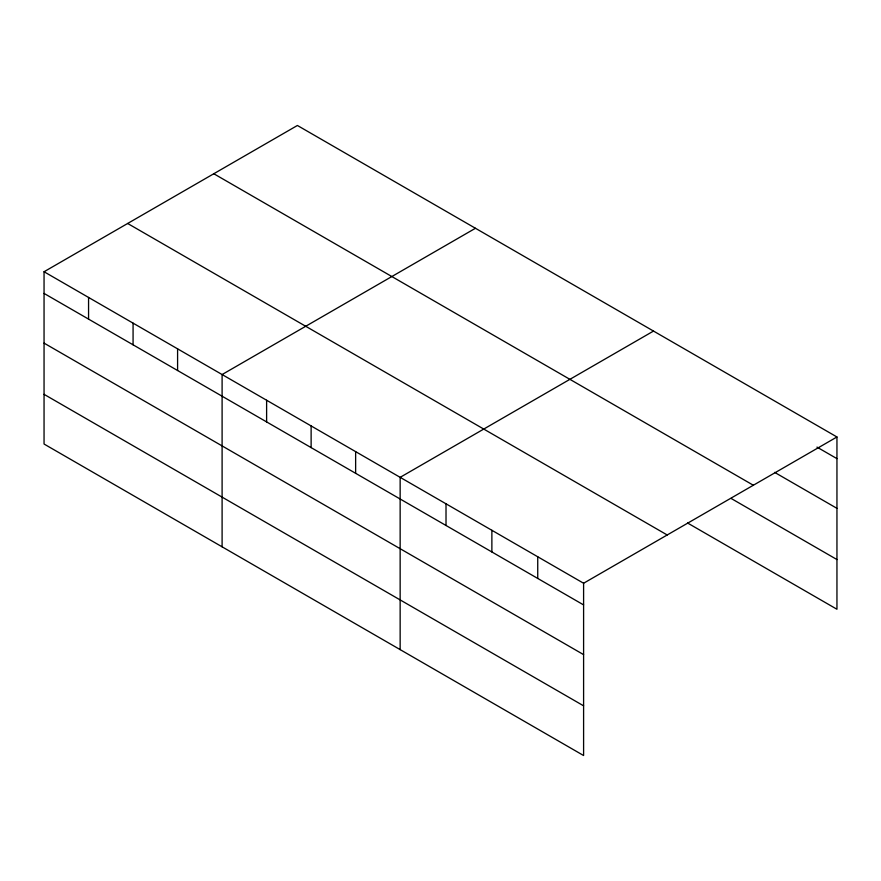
<?xml version="1.0" encoding="UTF-8"?>
<svg xmlns="http://www.w3.org/2000/svg" width="881" height="881" viewBox="0 0 881 881"><rect width="100%" height="100%" fill="white"/><g stroke="black" fill="none" stroke-linecap="round" stroke-linejoin="round"><path stroke-width="1.32" d="M44.05 271.744L583.596 583.244L583.596 755.524L44.05 444.024L44.05 271.744L297.404 125.476L836.95 436.976L836.95 609.256L687.609 523.028M475.454 228.267L222.1 374.546L222.1 546.815M653.504 331.069L400.15 477.337L400.15 649.616M583.596 583.244L836.95 436.976M816.962 447.108L836.95 458.649M774.63 472.37L836.95 508.348M213.797 173.744L753.343 485.244M731.12 498.448L836.95 559.556M127.657 223.477L667.203 534.976M44.05 293.417L583.596 604.917M44.05 343.116L583.596 654.616M44.05 394.325L583.596 705.824M537.74 556.77L537.74 578.443M491.873 530.296L491.873 551.969M446.017 503.811L446.017 525.483M355.638 451.634L355.638 473.306M311.125 425.941L311.125 447.614M266.613 400.238L266.613 421.911M177.588 348.843L177.588 370.516M133.075 323.14L133.075 344.812M88.563 297.448L88.563 319.109"/></g></svg>
